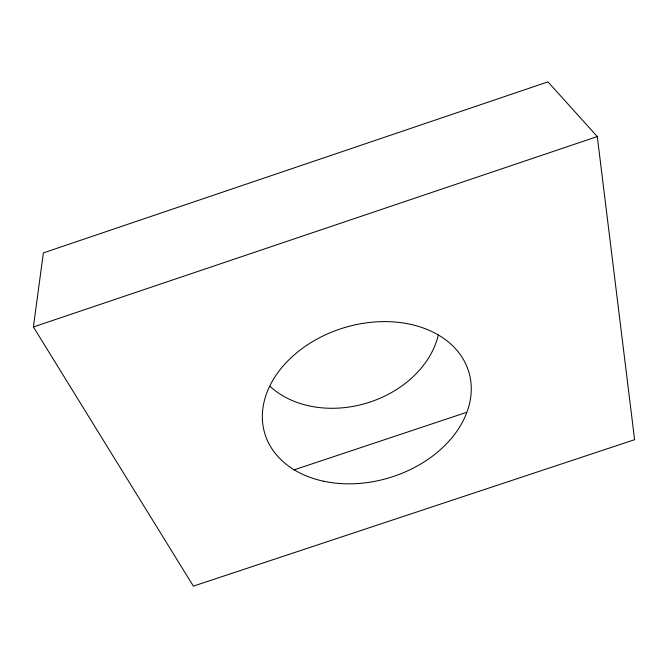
<?xml version="1.0" encoding="UTF-8"?>
<svg xmlns="http://www.w3.org/2000/svg" width="668" height="668" viewBox="0 0 668 668"><rect width="100%" height="100%" fill="white"/><g stroke="black" fill="none" stroke-linecap="round" stroke-linejoin="round"><path stroke-width="1" d="M33.4 326.969L43.37 252.905L547.944 81.872L597.284 136.564L634.6 439.694L193.369 586.128L33.4 326.969L597.284 136.564M293.703 469.98L466.59 412.34M438.291 335.102A96.71 75.684 -16.9 0 1 367.008 403.013A96.71 75.684 -16.9 0 1 269.964 386.288M323.379 481.185A106.554 78.356 -16.9 0 0 470.79 381.294A106.554 78.356 -16.9 0 0 306.236 345.657A106.554 78.356 -16.9 0 0 323.379 481.185"/></g></svg>
